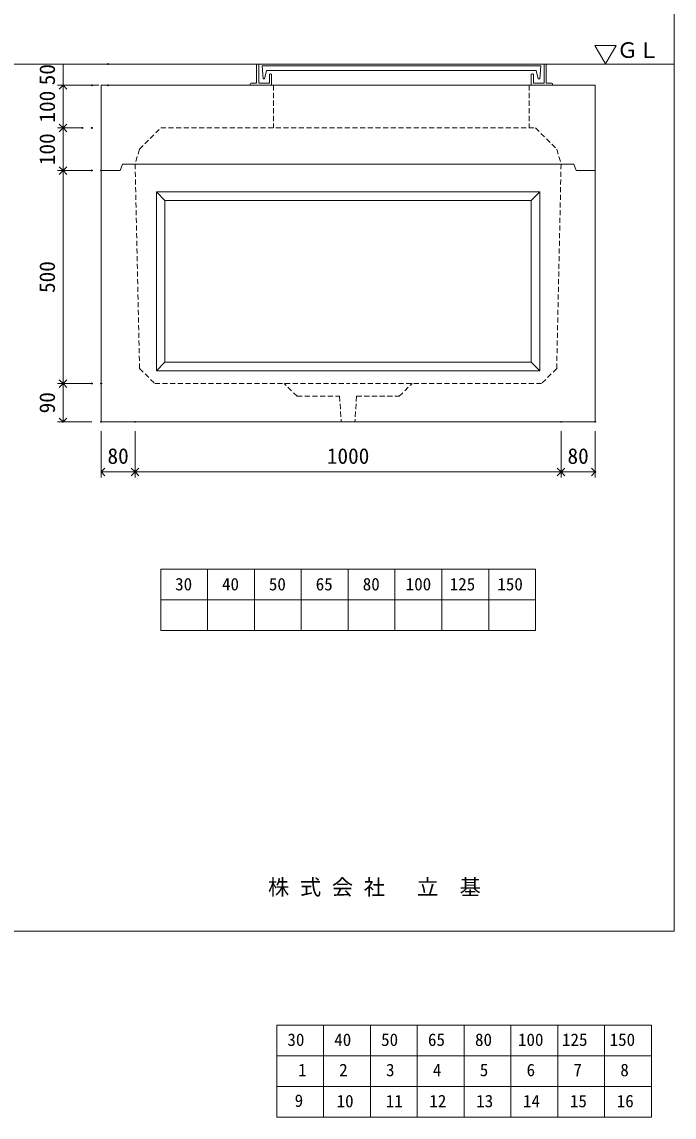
# Model space of a CAD drawing. Units: millimetres, scale not verified. Extents: x -4890 to 18490, y -2356 to 2356.
# Drawn here: x 3359 to 4890, y -2356 to 215 of the extents above; entities that cross this region are included whole.
import ezdxf
from ezdxf.enums import TextEntityAlignment as Align

# ---------------------------------------------------------------- set-up
doc = ezdxf.new("R2010")
doc.units = ezdxf.units.MM
doc.header["$LTSCALE"] = 10
doc.header["$PDMODE"] = 32
doc.header["$PDSIZE"] = 2
doc.linetypes.add('DASHED1', pattern=[1.8, 1.2, -0.6])
doc.layers.add('0-1_Defpoints', color=7, linetype='Continuous')
for name, color, linetype, lineweight in [('0-2_waku', 7, 'Continuous', 18), ('0-3_gaikei', 7, 'Continuous', 18), ('0-4_kakure', 7, 'DASHED1', 5), ('0-5_sunpou', 7, 'Continuous', 5), ('0-8_uchigawa', 6, 'Continuous', 18), ('0-9_文字１', 7, 'Continuous', 18), ('0-A_futa', 3, 'Continuous', 18), ('0-B_GL', 4, 'Continuous', 18), ('1-1_文字２', 7, 'Continuous', 5)]:
    doc.layers.add(name, color=color, linetype=linetype, lineweight=lineweight)
doc.styles.add('ＭＳ ゴシック', font='')
doc.styles.get('ＭＳ ゴシック').set_extended_font_data('MS Gothic')

# ---------------------------------------------------------------- blocks, each defined once
blk = doc.blocks.new('_Open90')
at = {"layer": '0-5_sunpou'}
blk.add_line((0, 0), (-1, 0), dxfattribs=at)
blk.add_lwpolyline([(-0.5, 0.5), (0, 0), (-0.5, -0.5)], dxfattribs=at)
blk = doc.blocks.new('D133')
at = {"layer": '0-1_Defpoints'}
for p in [(4992.03, 1424.36), (5072.03, 1424.36), (5072.03, 1306.94)]:
    blk.add_point(p, dxfattribs=at)
at = {"layer": '0-5_sunpou'}
for p, q in [((4992.03, 1402.36), (4992.03, 1293.94)), ((5072.03, 1402.36), (5072.03, 1293.94)), ((5010.03, 1306.94), (5054.03, 1306.94))]:
    blk.add_line(p, q, dxfattribs=at)
at = {"layer": '0-5_sunpou', "xscale": 18, "yscale": 18, "rotation": 180}
blk.add_blockref('_Open90', (4992.03, 1306.94), dxfattribs=at)
at = {"layer": '0-5_sunpou', "xscale": 18, "yscale": 18}
blk.add_blockref('_Open90', (5072.03, 1306.94), dxfattribs=at)
at = {"layer": '0-5_sunpou', "style": 'ＭＳ ゴシック'}
blk.add_text('80', height=36.66, dxfattribs=at).set_placement((5007.03, 1314.94), align=Align.BOTTOM_LEFT)
blk = doc.blocks.new('D134')
at = {"layer": '0-1_Defpoints'}
for p in [(5072.03, 1424.36), (6072.03, 1424.36), (6072.03, 1306.94)]:
    blk.add_point(p, dxfattribs=at)
at = {"layer": '0-5_sunpou'}
for p, q in [((5072.03, 1402.36), (5072.03, 1293.94)), ((6072.03, 1402.36), (6072.03, 1293.94)), ((5090.03, 1306.94), (6054.03, 1306.94))]:
    blk.add_line(p, q, dxfattribs=at)
at = {"layer": '0-5_sunpou', "xscale": 18, "yscale": 18, "rotation": 180}
blk.add_blockref('_Open90', (5072.03, 1306.94), dxfattribs=at)
at = {"layer": '0-5_sunpou', "xscale": 18, "yscale": 18}
blk.add_blockref('_Open90', (6072.03, 1306.94), dxfattribs=at)
at = {"layer": '0-5_sunpou', "style": 'ＭＳ ゴシック'}
blk.add_text('1000', height=36.66, dxfattribs=at).set_placement((5522.03, 1314.94), align=Align.BOTTOM_LEFT)
blk = doc.blocks.new('D135')
at = {"layer": '0-1_Defpoints'}
for p in [(6072.03, 1424.36), (6152.03, 1424.36), (6152.03, 1306.94)]:
    blk.add_point(p, dxfattribs=at)
at = {"layer": '0-5_sunpou'}
for p, q in [((6072.03, 1402.36), (6072.03, 1293.94)), ((6152.03, 1402.36), (6152.03, 1293.94)), ((6090.03, 1306.94), (6134.03, 1306.94))]:
    blk.add_line(p, q, dxfattribs=at)
at = {"layer": '0-5_sunpou', "xscale": 18, "yscale": 18, "rotation": 180}
blk.add_blockref('_Open90', (6072.03, 1306.94), dxfattribs=at)
at = {"layer": '0-5_sunpou', "xscale": 18, "yscale": 18}
blk.add_blockref('_Open90', (6152.03, 1306.94), dxfattribs=at)
at = {"layer": '0-5_sunpou', "style": 'ＭＳ ゴシック'}
blk.add_text('80', height=36.66, dxfattribs=at).set_placement((6087.03, 1314.94), align=Align.BOTTOM_LEFT)
blk = doc.blocks.new('D136')
at = {"layer": '0-1_Defpoints'}
for p in [(4992.03, 1514.36), (4902.71, 1424.36), (4992.03, 1424.36)]:
    blk.add_point(p, dxfattribs=at)
at = {"layer": '0-5_sunpou'}
for p, q in [((4970.03, 1514.36), (4889.71, 1514.36)), ((4902.71, 1496.36), (4902.71, 1442.36)), ((4970.03, 1424.36), (4889.71, 1424.36))]:
    blk.add_line(p, q, dxfattribs=at)
at = {"layer": '0-5_sunpou', "xscale": 18, "yscale": 18}
for p, rotation in [((4902.71, 1514.36), 90), ((4902.71, 1424.36), 270)]:
    blk.add_blockref('_Open90', p, dxfattribs=dict(at, rotation=rotation))
at = {"layer": '0-5_sunpou', "style": 'ＭＳ ゴシック'}
blk.add_text('90', height=36.66, rotation=90, dxfattribs=at).set_placement((4894.71, 1444.36), align=Align.BOTTOM_LEFT)
blk = doc.blocks.new('D137')
at = {"layer": '0-1_Defpoints'}
for p in [(4992.03, 2014.36), (4902.71, 1514.36), (4970.03, 1514.36)]:
    blk.add_point(p, dxfattribs=at)
at = {"layer": '0-5_sunpou'}
for p, q in [((4970.03, 2014.36), (4889.71, 2014.36)), ((4902.71, 1996.36), (4902.71, 1532.36)), ((4948.03, 1514.36), (4889.71, 1514.36))]:
    blk.add_line(p, q, dxfattribs=at)
at = {"layer": '0-5_sunpou', "xscale": 18, "yscale": 18}
for p, rotation in [((4902.71, 2014.36), 90), ((4902.71, 1514.36), 270)]:
    blk.add_blockref('_Open90', p, dxfattribs=dict(at, rotation=rotation))
at = {"layer": '0-5_sunpou', "style": 'ＭＳ ゴシック'}
blk.add_text('500', height=36.66, rotation=90, dxfattribs=at).set_placement((4894.71, 1726.86), align=Align.BOTTOM_LEFT)
blk = doc.blocks.new('D138')
at = {"layer": '0-1_Defpoints'}
for p in [(4970.03, 2214.36), (4902.71, 2114.36), (4970.03, 2114.36)]:
    blk.add_point(p, dxfattribs=at)
at = {"layer": '0-5_sunpou'}
for p, q in [((4948.03, 2214.36), (4889.71, 2214.36)), ((4902.71, 2196.36), (4902.71, 2132.36)), ((4948.03, 2114.36), (4889.71, 2114.36))]:
    blk.add_line(p, q, dxfattribs=at)
at = {"layer": '0-5_sunpou', "xscale": 18, "yscale": 18}
for p, rotation in [((4902.71, 2214.36), 90), ((4902.71, 2114.36), 270)]:
    blk.add_blockref('_Open90', p, dxfattribs=dict(at, rotation=rotation))
at = {"layer": '0-5_sunpou', "style": 'ＭＳ ゴシック'}
blk.add_text('100', height=36.66, rotation=90, dxfattribs=at).set_placement((4894.71, 2126.86), align=Align.BOTTOM_LEFT)
blk = doc.blocks.new('D139')
at = {"layer": '0-1_Defpoints'}
for p in [(4948.03, 2114.36), (4902.71, 2014.36), (4970.03, 2014.36)]:
    blk.add_point(p, dxfattribs=at)
at = {"layer": '0-5_sunpou'}
for p, q in [((4926.03, 2114.36), (4889.71, 2114.36)), ((4902.71, 2096.36), (4902.71, 2032.36)), ((4948.03, 2014.36), (4889.71, 2014.36))]:
    blk.add_line(p, q, dxfattribs=at)
at = {"layer": '0-5_sunpou', "xscale": 18, "yscale": 18}
for p, rotation in [((4902.71, 2114.36), 90), ((4902.71, 2014.36), 270)]:
    blk.add_blockref('_Open90', p, dxfattribs=dict(at, rotation=rotation))
at = {"layer": '0-5_sunpou', "style": 'ＭＳ ゴシック'}
blk.add_text('100', height=36.66, rotation=90, dxfattribs=at).set_placement((4894.71, 2026.86), align=Align.BOTTOM_LEFT)
blk = doc.blocks.new('D143')
at = {"layer": '0-1_Defpoints'}
for p in [(5008.81, 2264.36), (4902.71, 2214.36), (5008.81, 2214.36)]:
    blk.add_point(p, dxfattribs=at)
at = {"layer": '0-5_sunpou'}
for p, q in [((4986.81, 2264.36), (4889.71, 2264.36)), ((4902.71, 2264.36), (4902.71, 2214.36)), ((4986.81, 2214.36), (4889.71, 2214.36))]:
    blk.add_line(p, q, dxfattribs=at)
at = {"layer": '0-5_sunpou', "style": 'ＭＳ ゴシック'}
blk.add_text('50', height=36.66, rotation=90, dxfattribs=at).set_placement((4894.71, 2214.36), align=Align.BOTTOM_LEFT)

msp = doc.modelspace()

# ---------------------------------------------------------------- linework, layer by layer
at = {"layer": '0-2_waku'}
for p, q in [((4889.96, 2356.01), (4889.96, -1918.99)), ((3684.67, -1069.99), (3684.67, -1213.99)), ((3684.67, -1069.99), (3684.67, -1213.99)), ((3684.67, -1069.99), (3684.67, -1213.99)), ((3684.67, -1069.99), (3684.67, -1213.99)), ((3684.67, -1069.99), (4564.67, -1069.99)), ((3794.67, -1069.99), (3794.67, -1213.99)), ((3904.67, -1069.99), (3904.67, -1213.99)), ((3904.67, -1069.99), (3904.67, -1213.99)), ((4014.67, -1069.99), (4014.67, -1213.99)), ((4124.67, -1069.99), (4124.67, -1213.99)), ((4234.67, -1069.99), (4234.67, -1213.99)), ((4344.67, -1069.99), (4344.67, -1213.99)), ((4454.67, -1069.99), (4454.67, -1213.99)), ((4564.67, -1069.99), (4564.67, -1213.99)), ((3684.67, -1141.99), (4564.67, -1141.99)), ((3684.67, -1213.99), (4564.67, -1213.99)), ((-1230.04, -1918.99), (4889.96, -1918.99)), ((-1230.04, -1918.99), (4889.96, -1918.99))]:
    msp.add_line(p, q, dxfattribs=at)
msp.add_lwpolyline([(-1230.04, 2356.01), (4889.96, 2356.01), (4889.96, -1918.99)], dxfattribs=at)
at = {"layer": '0-3_gaikei'}
for p, q in [((3544.67, -133.99), (3544.67, 66.01)), ((3564.67, 66.01), (3674.67, 66.01)), ((3564.67, 66.01), (3674.67, 66.01)), ((3564.67, 66.01), (3674.67, 66.01)), ((3564.67, 66.01), (3674.67, 66.01)), ((3564.67, 66.01), (3674.67, 66.01)), ((3564.67, 66.01), (3674.67, 66.01)), ((4434.67, 66.01), (4324.67, 66.01)), ((4434.67, 66.01), (4324.67, 66.01)), ((4434.67, 66.01), (4324.67, 66.01)), ((4434.67, 66.01), (4324.67, 66.01)), ((4434.67, 66.01), (4324.67, 66.01)), ((4434.67, 66.01), (4324.67, 66.01)), ((4434.67, 66.01), (4324.67, 66.01)), ((4434.67, 66.01), (4324.67, 66.01)), ((4704.67, -723.99), (4704.67, 56.01)), ((4704.67, -723.99), (4704.67, 56.01)), ((4124.67, -118.99), (3594.67, -118.99)), ((4654.67, -118.99), (4124.67, -118.99)), ((4654.67, -118.99), (4659.67, -133.99)), ((3544.67, -133.99), (3544.67, -723.99)), ((4704.67, -133.99), (4659.67, -133.99))]:
    msp.add_line(p, q, dxfattribs=at)
for points in [[(4704.67, -133.99), (4704.67, 66.01), (3544.67, 66.01)], [(4704.67, -133.99), (4704.67, 66.01), (3544.67, 66.01)], [(3594.67, -118.99), (3589.67, -133.99), (3544.67, -133.99)], [(3544.67, -723.99), (4704.67, -723.99), (4704.67, -133.99)]]:
    msp.add_lwpolyline(points, dxfattribs=at)
at = {"layer": '0-4_kakure'}
for p, q in [((3949.67, 66.01), (3949.67, -33.99)), ((4549.67, 66.01), (4549.67, -33.99)), ((3634.67, -83.99), (3684.67, -33.99)), ((3684.67, -33.99), (4564.67, -33.99)), ((4564.67, -33.99), (4614.67, -83.99)), ((3634.67, -83.99), (3624.67, -118.99)), ((4614.67, -83.99), (4624.67, -118.99)), ((3635, -598.99), (3624.67, -118.99)), ((4624.67, -118.99), (4614.35, -598.99)), ((3635, -598.99), (3670.76, -633.99)), ((3670.76, -633.99), (4124.67, -633.99)), ((4004.67, -663.99), (3974.67, -633.99)), ((4244.67, -663.99), (4274.67, -633.99)), ((4004.67, -663.99), (4104.67, -663.99)), ((4104.67, -663.99), (4108.67, -723.99)), ((4144.67, -663.99), (4140.67, -723.99)), ((4144.67, -663.99), (4244.67, -663.99))]:
    msp.add_line(p, q, dxfattribs=at)
msp.add_lwpolyline([(4614.35, -598.99), (4578.59, -633.99), (4124.67, -633.99)], dxfattribs=at)
at = {"layer": '0-8_uchigawa'}
for p, q in [((3674.67, -183.99), (3694.67, -203.99)), ((3674.67, -603.99), (3674.67, -183.99)), ((3694.67, -203.99), (4124.67, -203.99)), ((3694.67, -583.99), (3694.67, -203.99)), ((4554.67, -583.99), (4554.67, -203.99)), ((4574.67, -603.99), (4574.67, -183.99)), ((3674.67, -603.99), (3694.67, -583.99)), ((3694.67, -583.99), (4554.67, -583.99)), ((4574.67, -603.99), (4554.67, -583.99)), ((3674.67, -603.99), (4574.67, -603.99))]:
    msp.add_line(p, q, dxfattribs=at)
for points in [[(3674.67, -183.99), (4124.67, -183.99), (4574.67, -183.99)], [(4124.67, -203.99), (4554.67, -203.99), (4574.67, -183.99)]]:
    msp.add_lwpolyline(points, dxfattribs=at)
at = {"layer": '0-9_文字１'}
for p, q in [((4728.7, 116.63), (4703.5, 159.57)), ((4703.5, 159.57), (4753.9, 159.57)), ((4728.7, 116.63), (4753.9, 159.57))]:
    msp.add_line(p, q, dxfattribs=at)
at = {"layer": '0-A_futa'}
for p, q in [((3909.67, 114.01), (3909.67, 71.01)), ((3911.67, 116.01), (3914.67, 116.01)), ((3914.67, 116.01), (3914.67, 71.01)), ((3922.48, 111.51), (4576.81, 111.51)), ((3922.48, 111.51), (3924.97, 81.51)), ((4576.81, 111.51), (4574.56, 81.51)), ((4584.67, 116.01), (4584.67, 71.01)), ((4584.67, 116.01), (4587.67, 116.01)), ((4589.67, 114.01), (4589.67, 71.01)), ((3924.97, 81.51), (3928.68, 81.51)), ((3933, 100.51), (3928.68, 81.51)), ((3933, 100.51), (4566.34, 100.51)), ((3939.67, 91.01), (3939.67, 71.01)), ((3941.67, 93.01), (3942.67, 93.01)), ((3944.67, 91.01), (3944.67, 66.01)), ((4554.67, 91.01), (4554.67, 66.01)), ((4557.67, 93.01), (4556.67, 93.01)), ((4559.67, 91.01), (4559.67, 71.01)), ((4566.34, 100.51), (4570.66, 81.51)), ((4574.56, 81.51), (4570.66, 81.51)), ((3894.67, 69.01), (3894.67, 68.01)), ((3896.67, 71.01), (3909.67, 71.01)), ((3949.67, 66.01), (3896.67, 66.01)), ((3914.67, 71.01), (3939.67, 71.01)), ((4554.67, 66.01), (4602.67, 66.01)), ((4584.67, 71.01), (4559.67, 71.01)), ((4602.67, 71.01), (4589.67, 71.01)), ((4604.67, 69.01), (4604.67, 68.01))]:
    msp.add_line(p, q, dxfattribs=at)
for centre, start, end in [((3911.67, 114.01), 90, 180), ((4587.67, 114.01), 0, 90), ((3941.67, 91.01), 90, 180), ((3942.67, 91.01), 0, 90), ((4556.67, 91.01), 90, 180), ((4557.67, 91.01), 0, 90), ((3896.67, 69.01), 90, 180), ((3896.67, 68.01), 180, 270), ((4602.67, 69.01), 0, 90), ((4602.67, 68.01), 270, 0)]:
    msp.add_arc(centre, 2, start, end, dxfattribs=at)
at = {"layer": '0-B_GL'}
msp.add_line((-1230.04, 116.01), (4889.96, 116.01), dxfattribs=at)
at = {"layer": '1-1_文字２'}
for p, q in [((3956.94, -2139.76), (3956.94, -2283.76)), ((3956.94, -2139.76), (3956.94, -2283.76)), ((3956.94, -2139.76), (3956.94, -2283.76)), ((3956.94, -2139.76), (3956.94, -2283.76)), ((3956.94, -2139.76), (4836.94, -2139.76)), ((3956.94, -2139.76), (3956.94, -2283.76)), ((3956.94, -2139.76), (3956.94, -2283.76)), ((3956.94, -2139.76), (3956.94, -2283.76)), ((3956.94, -2139.76), (3956.94, -2283.76)), ((3956.94, -2139.76), (4836.94, -2139.76)), ((4066.94, -2139.76), (4066.94, -2283.76)), ((4066.94, -2139.76), (4066.94, -2283.76)), ((4176.94, -2139.76), (4176.94, -2283.76)), ((4176.94, -2139.76), (4176.94, -2283.76)), ((4176.94, -2139.76), (4176.94, -2283.76)), ((4176.94, -2139.76), (4176.94, -2283.76)), ((4286.94, -2139.76), (4286.94, -2283.76)), ((4286.94, -2139.76), (4286.94, -2283.76)), ((4396.94, -2139.76), (4396.94, -2283.76)), ((4396.94, -2139.76), (4396.94, -2283.76)), ((4506.94, -2139.76), (4506.94, -2283.76)), ((4506.94, -2139.76), (4506.94, -2283.76)), ((4616.94, -2139.76), (4616.94, -2283.76)), ((4616.94, -2139.76), (4616.94, -2283.76)), ((4726.94, -2139.76), (4726.94, -2283.76)), ((4726.94, -2139.76), (4726.94, -2283.76)), ((4836.94, -2139.76), (4836.94, -2283.76)), ((4836.94, -2139.76), (4836.94, -2283.76)), ((3956.94, -2211.76), (4836.94, -2211.76)), ((3956.94, -2211.76), (4836.94, -2211.76)), ((3956.94, -2283.76), (4836.94, -2283.76)), ((3956.94, -2283.76), (4836.94, -2283.76)), ((3956.94, -2283.76), (3956.94, -2355.76)), ((3956.94, -2283.76), (3956.94, -2355.76)), ((3956.94, -2283.76), (3956.94, -2355.76)), ((3956.94, -2283.76), (3956.94, -2355.76)), ((3956.94, -2283.76), (4836.94, -2283.76)), ((3956.94, -2283.76), (3956.94, -2355.76)), ((3956.94, -2283.76), (3956.94, -2355.76)), ((3956.94, -2283.76), (3956.94, -2355.76)), ((3956.94, -2283.76), (3956.94, -2355.76)), ((3956.94, -2283.76), (4836.94, -2283.76)), ((4066.94, -2283.76), (4066.94, -2355.76)), ((4066.94, -2283.76), (4066.94, -2355.76)), ((4176.94, -2283.76), (4176.94, -2355.76)), ((4176.94, -2283.76), (4176.94, -2355.76)), ((4176.94, -2283.76), (4176.94, -2355.76)), ((4176.94, -2283.76), (4176.94, -2355.76)), ((4286.94, -2283.76), (4286.94, -2355.76)), ((4286.94, -2283.76), (4286.94, -2355.76)), ((4396.94, -2283.76), (4396.94, -2355.76)), ((4396.94, -2283.76), (4396.94, -2355.76)), ((4506.94, -2283.76), (4506.94, -2355.76)), ((4506.94, -2283.76), (4506.94, -2355.76)), ((4616.94, -2283.76), (4616.94, -2355.76)), ((4616.94, -2283.76), (4616.94, -2355.76)), ((4726.94, -2283.76), (4726.94, -2355.76)), ((4726.94, -2283.76), (4726.94, -2355.76)), ((4836.94, -2283.76), (4836.94, -2355.76)), ((4836.94, -2283.76), (4836.94, -2355.76)), ((3956.94, -2355.76), (4836.94, -2355.76)), ((3956.94, -2355.76), (4836.94, -2355.76))]:
    msp.add_line(p, q, dxfattribs=at)

# ---------------------------------------------------------------- block references
at = {"layer": '0-5_sunpou'}
for name in ['D143', 'D138', 'D139', 'D137', 'D136', 'D133', 'D134', 'D135']:
    msp.add_blockref(name, (-1447.36, -2148.36), dxfattribs=at)

# ---------------------------------------------------------------- texts
at = {"layer": '0-9_文字１', "style": 'ＭＳ ゴシック'}
for s, height, p in [('ＧＬ', 36.66, (4755.38, 119.38)), ('30', 29.33, (3718.55, -1128.32)), ('40', 29.33, (3828.55, -1128.32)), ('50', 29.33, (3938.55, -1128.32)), ('65', 29.33, (4048.55, -1128.32)), ('80', 29.33, (4158.95, -1128.32)), ('100', 29.33, (4259.83, -1128.32)), ('125', 29.33, (4363.22, -1128.32)), ('150', 29.33, (4474.98, -1128.32)), ('株 式 会 社 \u3000立\u3000基', 36.66, (3936.49, -1845.35))]:
    msp.add_text(s, height=height, dxfattribs=at).set_placement(p, align=Align.BOTTOM_LEFT)
at = {"layer": '1-1_文字２', "style": 'ＭＳ ゴシック'}
for s, p in [('30', (3982.1, -2197.58)), ('30', (3982.1, -2197.58)), ('40', (4092.1, -2197.58)), ('40', (4092.1, -2197.58)), ('50', (4202.1, -2197.58)), ('50', (4202.1, -2197.58)), ('65', (4312.1, -2197.58)), ('65', (4312.1, -2197.58)), ('80', (4422.51, -2197.58)), ('80', (4422.51, -2197.58)), ('100', (4523.38, -2197.58)), ('100', (4523.38, -2197.58)), ('125', (4626.77, -2197.58)), ('125', (4626.77, -2197.58)), ('150', (4738.53, -2197.58)), ('150', (4738.53, -2197.58)), ('1', (4007.24, -2268.61)), ('2', (4103.68, -2268.61)), ('3', (4213.68, -2268.61)), ('4', (4323.68, -2268.61)), ('5', (4433.68, -2268.61)), ('6', (4543.68, -2268.61)), ('7', (4653.68, -2268.61)), ('8', (4763.68, -2268.61)), ('9', (3999.18, -2340.61)), ('10', (4097.59, -2341.58)), ('11', (4213.09, -2341.58)), ('12', (4315.3, -2341.58)), ('13', (4425.3, -2341.58)), ('14', (4535.3, -2341.58)), ('15', (4645.3, -2341.58)), ('16', (4755.3, -2341.58))]:
    msp.add_text(s, height=29.33, dxfattribs=at).set_placement(p, align=Align.BOTTOM_LEFT)

doc.saveas('drawing.dxf')
